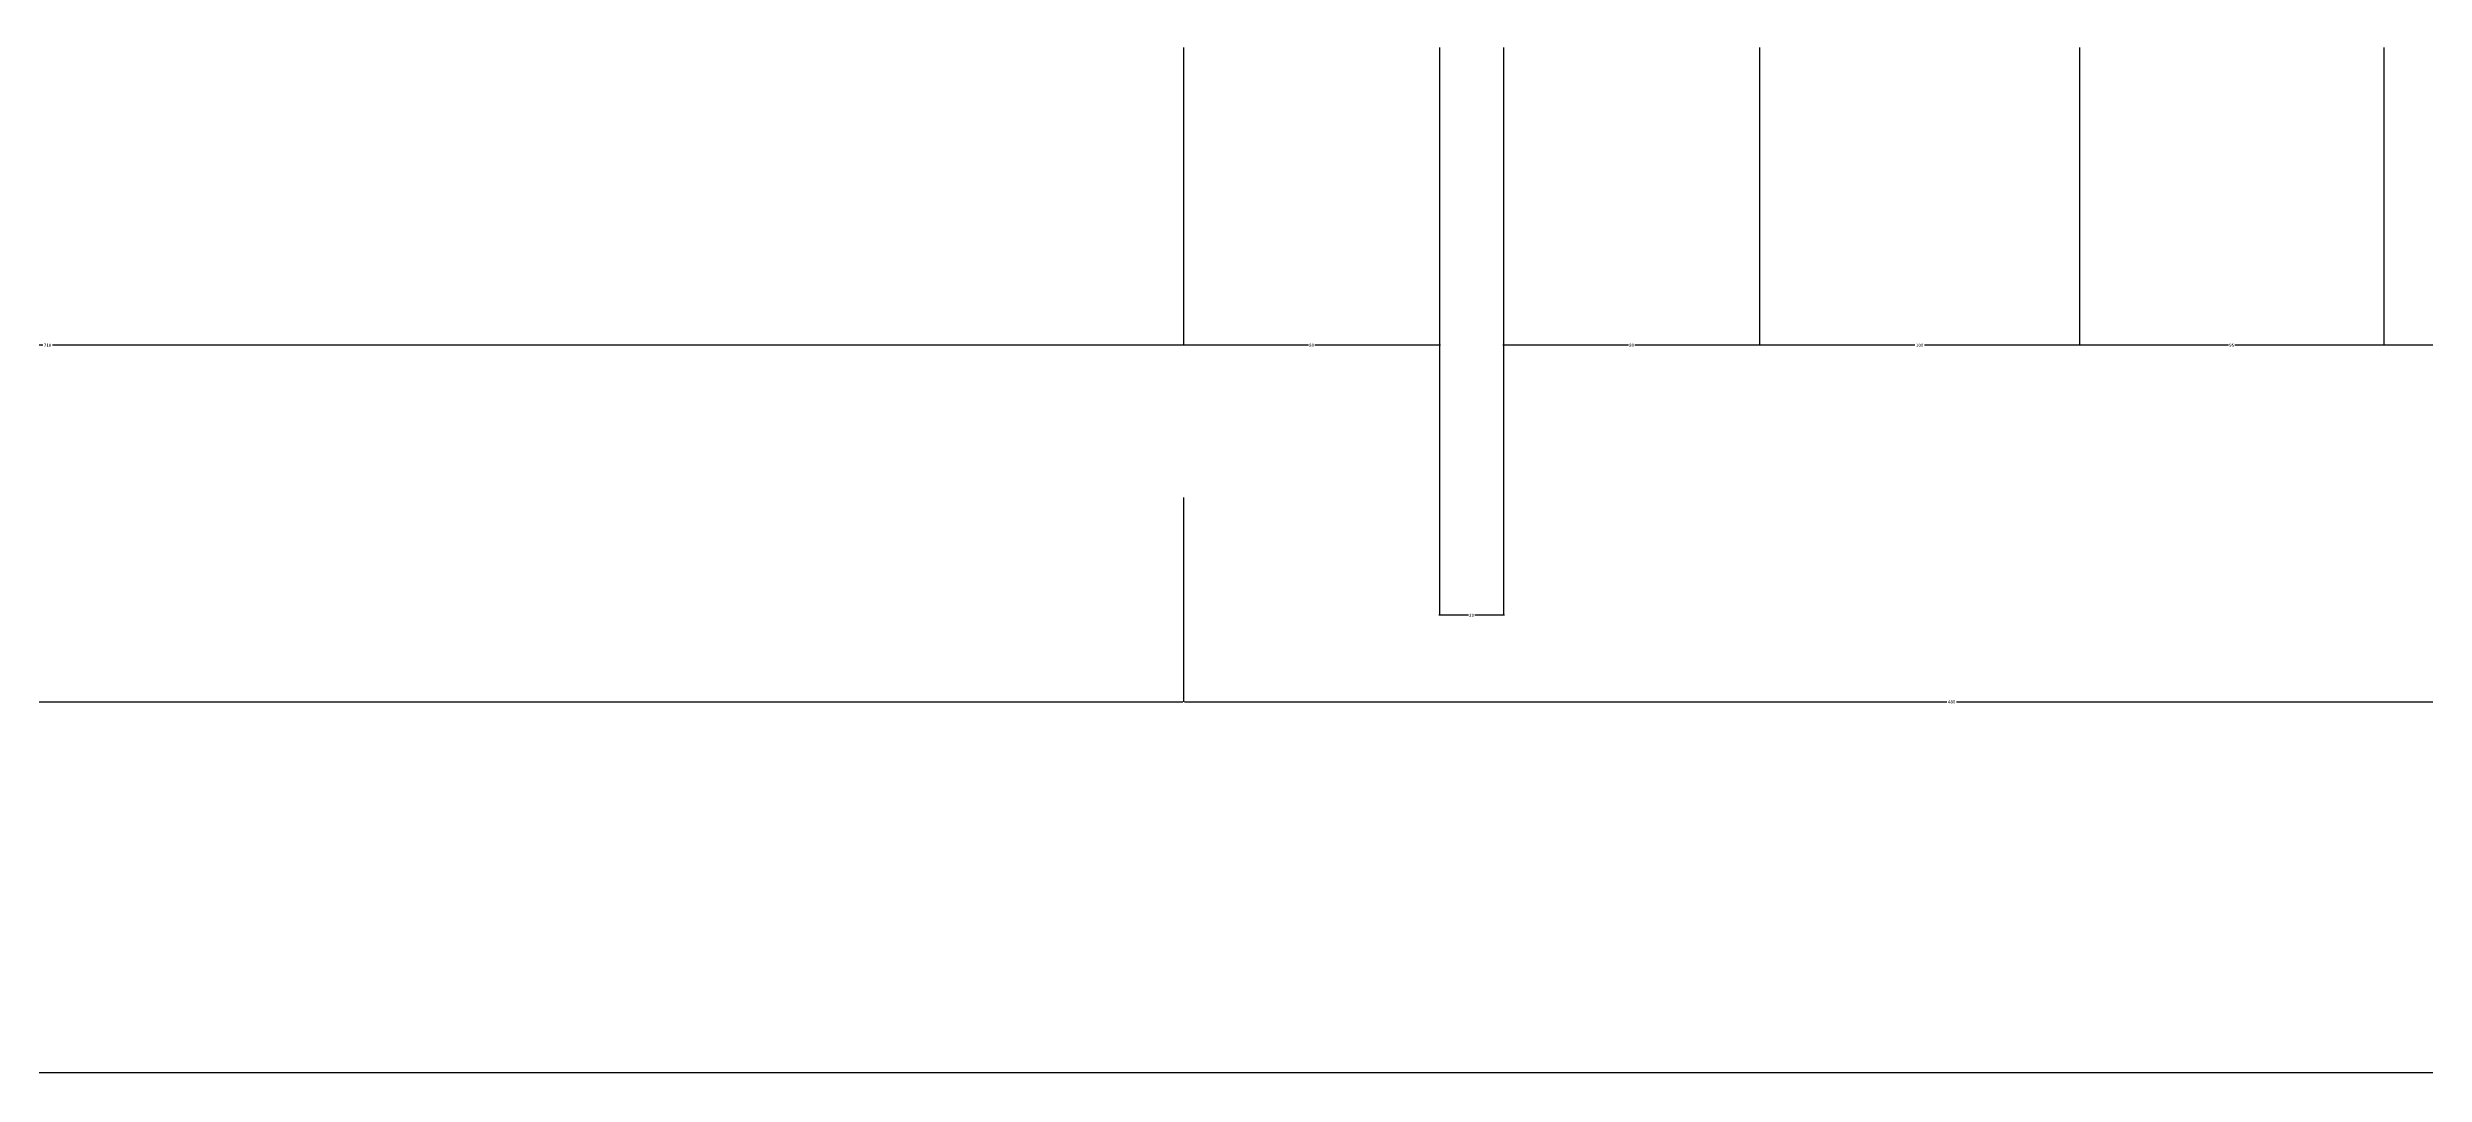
# Model space of a CAD drawing. Header units: metres. Extents: x 237 to 5358, y 156 to 7022.
# Drawn here: x 2145 to 2888, y 3077 to 3398 of the extents above; entities that cross this region are included whole.
import ezdxf

# ---------------------------------------------------------------- set-up
doc = ezdxf.new("R2010")
doc.units = ezdxf.units.M
doc.layers.add('DIM', color=3, linetype='Continuous')
doc.dimstyles.get("Standard").update_dxf_attribs({"dimtxt": 2.5, "dimasz": 2.5, "dimexe": 1.25, "dimexo": 0.625, "dimtad": 1, "dimcen": 2.5, "dimazin": 3, "dimtfac": 1, "dimtmove": 0, "dimatfit": 3})

# ---------------------------------------------------------------- blocks, each defined once
blk = doc.blocks.new('*D2')
for p, q in [((2875.35, 3397.53), (2875.35, 3304.5)), ((2980.35, 3397.53), (2980.35, 3304.5)), ((2926.35, 3304.5), (2875.1, 3304.5)), ((2980.6, 3304.5), (2929.35, 3304.5))]:
    blk.add_line(p, q)
at = {"layer": 'Defpoints'}
for p in [(2875.35, 3397.53), (2980.35, 3397.53), (2980.35, 3304.5)]:
    blk.add_point(p, dxfattribs=at)
at = {"layer": 'DIM', "insert": (2927.85, 3304.5), "char_height": 1, "attachment_point": 5}
blk.add_mtext('105', dxfattribs=at)
blk = doc.blocks.new('*D3')
for p, q in [((2580.35, 3397.53), (2580.35, 3220.08)), ((2600.35, 3397.53), (2600.35, 3220.08)), ((2589.35, 3220.08), (2580.1, 3220.08)), ((2600.6, 3220.08), (2591.35, 3220.08))]:
    blk.add_line(p, q)
at = {"layer": 'Defpoints'}
for p in [(2580.35, 3397.53), (2600.35, 3397.53), (2600.35, 3220.08)]:
    blk.add_point(p, dxfattribs=at)
at = {"layer": 'DIM', "insert": (2590.35, 3220.08), "char_height": 1, "attachment_point": 5}
blk.add_mtext('20', dxfattribs=at)
blk = doc.blocks.new('*D4')
for p, q in [((2500.35, 3397.53), (2500.35, 3304.5)), ((2580.35, 3397.53), (2580.35, 3304.5)), ((2539.35, 3304.5), (2500.1, 3304.5)), ((2580.6, 3304.5), (2541.35, 3304.5))]:
    blk.add_line(p, q)
at = {"layer": 'Defpoints'}
for p in [(2500.35, 3397.53), (2580.35, 3397.53), (2580.35, 3304.5)]:
    blk.add_point(p, dxfattribs=at)
at = {"layer": 'DIM', "insert": (2540.35, 3304.5), "char_height": 1, "attachment_point": 5}
blk.add_mtext('80', dxfattribs=at)
blk = doc.blocks.new('*D5')
for p, q in [((2600.35, 3397.53), (2600.35, 3304.5)), ((2680.35, 3397.53), (2680.35, 3304.5)), ((2639.35, 3304.5), (2600.1, 3304.5)), ((2680.6, 3304.5), (2641.35, 3304.5))]:
    blk.add_line(p, q)
at = {"layer": 'Defpoints'}
for p in [(2600.35, 3397.53), (2680.35, 3397.53), (2680.35, 3304.5)]:
    blk.add_point(p, dxfattribs=at)
at = {"layer": 'DIM', "insert": (2640.35, 3304.5), "char_height": 1, "attachment_point": 5}
blk.add_mtext('80', dxfattribs=at)
blk = doc.blocks.new('*D6')
for p, q in [((2680.35, 3397.53), (2680.35, 3304.5)), ((2780.35, 3397.53), (2780.35, 3304.5)), ((2728.85, 3304.5), (2680.1, 3304.5)), ((2780.6, 3304.5), (2731.85, 3304.5))]:
    blk.add_line(p, q)
at = {"layer": 'Defpoints'}
for p in [(2680.35, 3397.53), (2780.35, 3397.53), (2780.35, 3304.5)]:
    blk.add_point(p, dxfattribs=at)
at = {"layer": 'DIM', "insert": (2730.35, 3304.5), "char_height": 1, "attachment_point": 5}
blk.add_mtext('100', dxfattribs=at)
blk = doc.blocks.new('*D7')
for p, q in [((2780.35, 3397.53), (2780.35, 3304.5)), ((2875.35, 3397.53), (2875.35, 3304.5)), ((2826.85, 3304.5), (2780.1, 3304.5)), ((2875.6, 3304.5), (2828.85, 3304.5))]:
    blk.add_line(p, q)
at = {"layer": 'Defpoints'}
for p in [(2780.35, 3397.53), (2875.35, 3397.53), (2875.35, 3304.5)]:
    blk.add_point(p, dxfattribs=at)
at = {"layer": 'DIM', "insert": (2827.85, 3304.5), "char_height": 1, "attachment_point": 5}
blk.add_mtext('95', dxfattribs=at)
blk = doc.blocks.new('*D16')
for p, q in [((1790.35, 3397.53), (1790.35, 3304.5)), ((2500.35, 3397.53), (2500.35, 3304.5)), ((2143.85, 3304.5), (1790.1, 3304.5)), ((2500.6, 3304.5), (2146.85, 3304.5))]:
    blk.add_line(p, q)
at = {"layer": 'Defpoints'}
for p in [(1790.35, 3397.53), (2500.35, 3397.53), (2500.35, 3304.5)]:
    blk.add_point(p, dxfattribs=at)
at = {"layer": 'DIM', "insert": (2145.35, 3304.5), "char_height": 1, "attachment_point": 5}
blk.add_mtext('710', dxfattribs=at)
blk = doc.blocks.new('*D17')
for p, q in [((1000.35, 3256.87), (1000.35, 3193.03)), ((2500.35, 3256.87), (2500.35, 3193.03)), ((1000.6, 3193.03), (1748.35, 3193.03)), ((1752.35, 3193.03), (2500.1, 3193.03))]:
    blk.add_line(p, q)
at = {"layer": 'Defpoints'}
for p in [(1000.35, 3256.87), (2500.35, 3256.87), (1000.35, 3193.03)]:
    blk.add_point(p, dxfattribs=at)
at = {"layer": 'DIM', "insert": (1750.35, 3193.03), "char_height": 1, "attachment_point": 5}
blk.add_mtext('1500', dxfattribs=at)
blk = doc.blocks.new('*D18')
for p, q in [((520.35, 3145.4), (520.35, 3077.24)), ((2980.35, 3145.4), (2980.35, 3077.24)), ((520.6, 3077.24), (1748.35, 3077.24)), ((1752.35, 3077.24), (2980.1, 3077.24))]:
    blk.add_line(p, q)
at = {"layer": 'Defpoints'}
for p in [(520.35, 3145.4), (2980.35, 3145.4), (520.35, 3077.24)]:
    blk.add_point(p, dxfattribs=at)
at = {"layer": 'DIM', "insert": (1750.35, 3077.24), "char_height": 1, "attachment_point": 5}
blk.add_mtext('2460', dxfattribs=at)
blk = doc.blocks.new('*D29')
for p, q in [((2500.35, 3256.87), (2500.35, 3193.03)), ((2980.35, 3256.87), (2980.35, 3193.03)), ((2500.6, 3193.03), (2738.85, 3193.03)), ((2741.85, 3193.03), (2980.1, 3193.03))]:
    blk.add_line(p, q)
at = {"layer": 'Defpoints'}
for p in [(2500.35, 3256.87), (2980.35, 3256.87), (2500.35, 3193.03)]:
    blk.add_point(p, dxfattribs=at)
at = {"layer": 'DIM', "insert": (2740.35, 3193.03), "char_height": 1, "attachment_point": 5}
blk.add_mtext('480', dxfattribs=at)

msp = doc.modelspace()

# ---------------------------------------------------------------- dimensions: what is measured, and where the dimension line sits
at = {"layer": 'DIM'}
for base, p1, p2, picture, middle in [((2500.35, 3304.5), (2500.35, 3397.53), (1790.35, 3397.53), '*D16', (2145.35, 3304.5)), ((2580.35, 3304.5), (2580.35, 3397.53), (2500.35, 3397.53), '*D4', (2540.35, 3304.5)), ((2600.35, 3220.08), (2600.35, 3397.53), (2580.35, 3397.53), '*D3', (2590.35, 3220.08)), ((2680.35, 3304.5), (2680.35, 3397.53), (2600.35, 3397.53), '*D5', (2640.35, 3304.5)), ((2780.35, 3304.5), (2780.35, 3397.53), (2680.35, 3397.53), '*D6', (2730.35, 3304.5)), ((2875.35, 3304.5), (2875.35, 3397.53), (2780.35, 3397.53), '*D7', (2827.85, 3304.5)), ((2980.35, 3304.5), (2980.35, 3397.53), (2875.35, 3397.53), '*D2', (2927.85, 3304.5)), ((1000.35, 3193.03), (1000.35, 3256.87), (2500.35, 3256.87), '*D17', (1750.35, 3193.03)), ((2500.35, 3193.03), (2500.35, 3256.87), (2980.35, 3256.87), '*D29', (2740.35, 3193.03)), ((520.35, 3077.24), (520.35, 3145.4), (2980.35, 3145.4), '*D18', (1750.35, 3077.24))]:
    dim = msp.add_linear_dim(base=base, p1=p1, p2=p2, dimstyle='Standard', dxfattribs=at)
    dim.commit()
    dim.dimension.update_dxf_attribs({"geometry": picture, "text_midpoint": middle})

doc.saveas('drawing.dxf')
